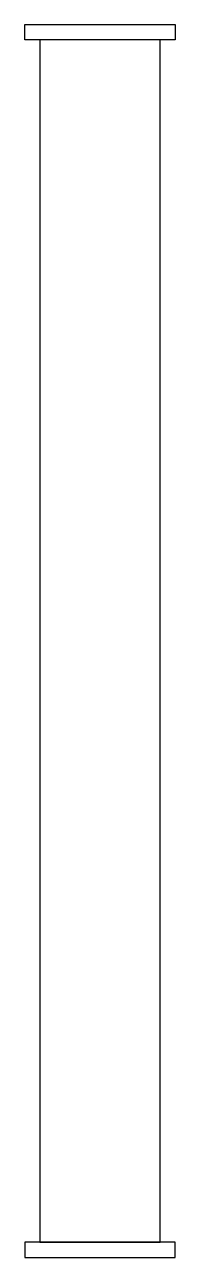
# Model space of a CAD drawing. Header units: centimetres. Extents: x 59.7 to 64.7, y 5.5 to 46.5.
import ezdxf

# ---------------------------------------------------------------- set-up
doc = ezdxf.new("R2010")
doc.units = ezdxf.units.CM

msp = doc.modelspace()

# ---------------------------------------------------------------- linework, layer by layer
for points in [[(59.692, 46.542), (64.692, 46.542), (64.692, 46.042), (59.692, 46.042)], [(64.192, 6.042), (64.192, 46.042), (60.192, 46.042), (60.192, 6.042)], [(59.692, 5.542), (64.692, 5.542), (64.692, 6.042), (59.692, 6.042)]]:
    msp.add_lwpolyline(points, close=True)

doc.saveas('drawing.dxf')
